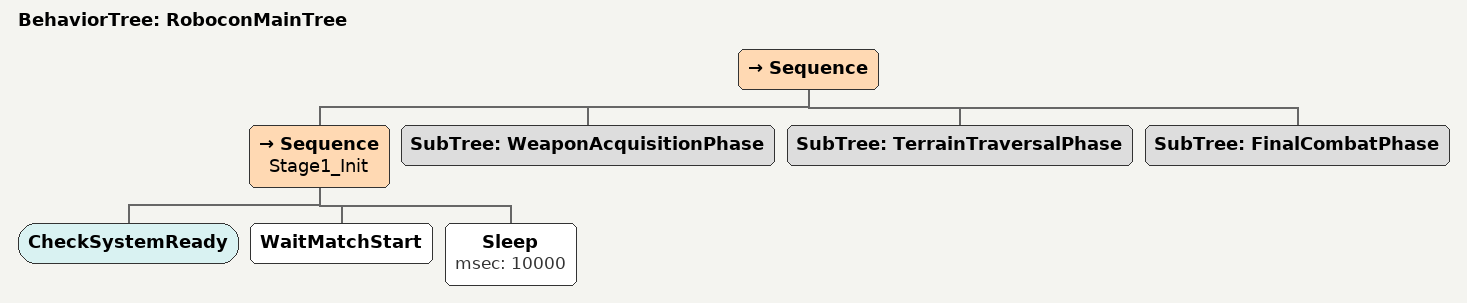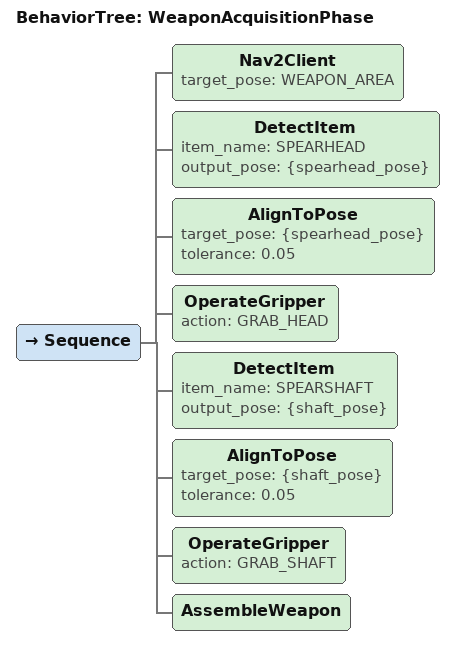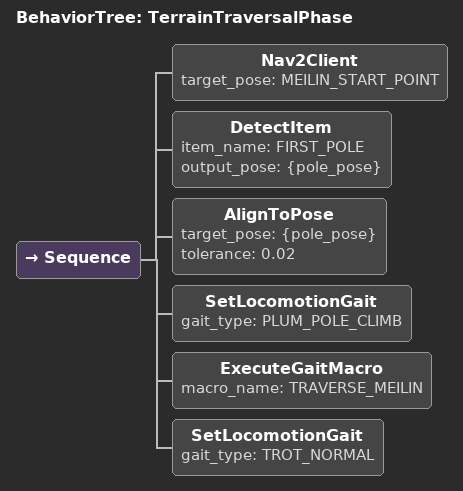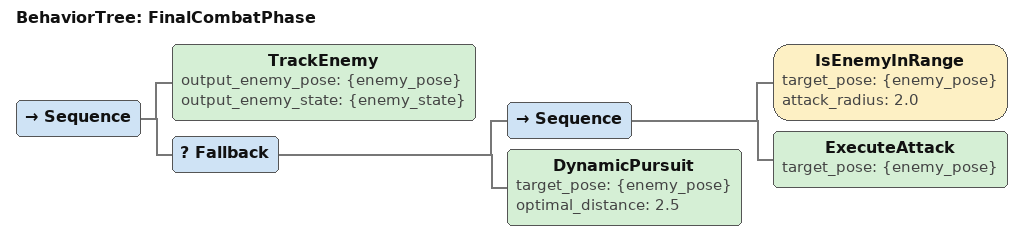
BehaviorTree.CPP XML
<root BTCPP_format="4" main_tree_to_execute="RoboconMainTree">
    <BehaviorTree ID="RoboconMainTree">
        <Sequence>
            <Sequence name="Stage1_Init">
                <CheckSystemReady/>
                <WaitMatchStart/>
                <Sleep msec="10000"/>
            </Sequence>

            <SubTree ID="WeaponAcquisitionPhase" />

            <SubTree ID="TerrainTraversalPhase" />

            <SubTree ID="FinalCombatPhase" />
        </Sequence>
    </BehaviorTree>

    <BehaviorTree ID="WeaponAcquisitionPhase">
        <Sequence>
            <Nav2Client target_pose="WEAPON_AREA" />

            <DetectItem item_name="SPEARHEAD" output_pose="{spearhead_pose}"/>
            <AlignToPose target_pose="{spearhead_pose}" tolerance="0.05"/>
            <OperateGripper action="GRAB_HEAD"/>

            <DetectItem item_name="SPEARSHAFT" output_pose="{shaft_pose}"/>
            <AlignToPose target_pose="{shaft_pose}" tolerance="0.05"/>
            <OperateGripper action="GRAB_SHAFT"/>

            <AssembleWeapon/>
        </Sequence>
    </BehaviorTree>

    <BehaviorTree ID="TerrainTraversalPhase">
        <Sequence>
            <Nav2Client target_pose="MEILIN_START_POINT" />
            <DetectItem item_name="FIRST_POLE" output_pose="{pole_pose}"/>
            <AlignToPose target_pose="{pole_pose}" tolerance="0.02"/>

            <SetLocomotionGait gait_type="PLUM_POLE_CLIMB"/>
            <ExecuteGaitMacro macro_name="TRAVERSE_MEILIN"/>
            <SetLocomotionGait gait_type="TROT_NORMAL"/>
        </Sequence>
    </BehaviorTree>

    <BehaviorTree ID="FinalCombatPhase">
        <Sequence>
            <TrackEnemy output_enemy_pose="{enemy_pose}" output_enemy_state="{enemy_state}"/>
            <Fallback>
                <Sequence>
                    <IsEnemyInRange target_pose="{enemy_pose}" attack_radius="2.0"/>
                    <ExecuteAttack target_pose="{enemy_pose}"/>
                </Sequence>
                <DynamicPursuit target_pose="{enemy_pose}" optimal_distance="2.5"/>
            </Fallback>
        </Sequence>
    </BehaviorTree>
</root>
